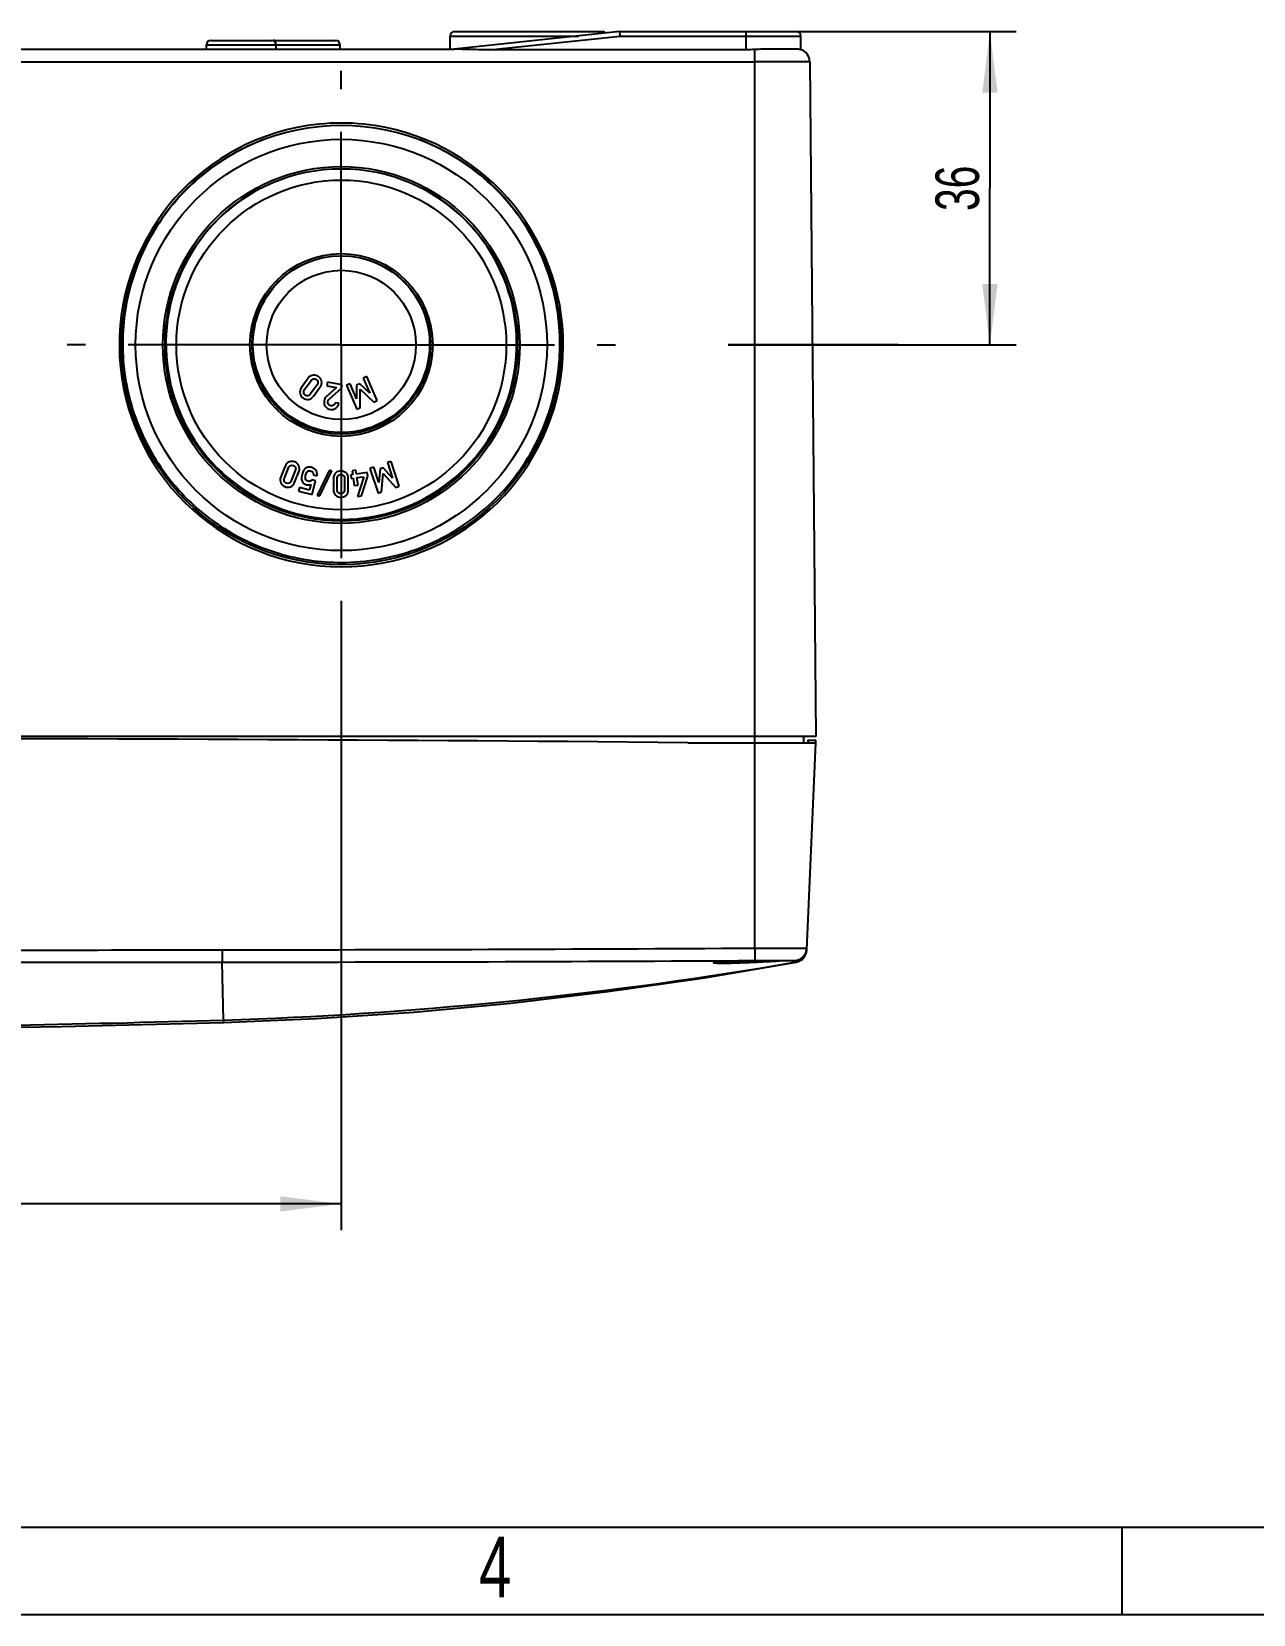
# Model space of a CAD drawing. Header units: millimetres. Extents: x 0 to 594, y 0 to 420.
# Drawn here: x 233.3 to 303.5, y 0 to 90.9 of the extents above; entities that cross this region are included whole.
import ezdxf

# ---------------------------------------------------------------- set-up
doc = ezdxf.new("R2010")
doc.units = ezdxf.units.MM
doc.header["$LTSCALE"] = 32.67
doc.linetypes.add('CENTER', pattern=[0.6, 0.375, -0.075, 0.075, -0.075])
doc.layers.get('0').update_dxf_attribs({"linetype": 'CONTINUOUS'})
for name, color, linetype in [('DECKEL_ABOX_DXF_CONTINUOUS_LINE', 7, 'CONTINUOUS'), ('KASTEN_ABOX_250-5201_DXF_AXIS', 7, 'CONTINUOUS'), ('KASTEN_ABOX_DXF_CONTINUOUS_LINE', 7, 'CONTINUOUS'), ('M-490-925-01-6274_DXF_DIMENSION', 7, 'CONTINUOUS'), ('M-490-925-01-6274_DXF_FORMAT', 7, 'CONTINUOUS')]:
    doc.layers.add(name, color=color, linetype=linetype)
doc.styles.get("Standard").update_dxf_attribs({"font": 'txt', "width": 0.7})
doc.styles.add('TEXTSTYLE_5', font='txt', dxfattribs={"width": 0.714286})
doc.dimstyles.new('DIMSTYLE_2', dxfattribs={"dimtxt": 2.5, "dimasz": 3.5, "dimexe": 1.5, "dimexo": 0, "dimtad": 1, "dimdec": 3, "dimlfac": 2, "dimdsep": 46, "dimtxsty": 'Standard', "dimblk": '_FILLED', "dimblk1": '_FILLED', "dimblk2": '_FILLED', "dimcen": 0.09, "dimclrt": 5, "dimadec": 3, "dimazin": 2, "dimtp": 0.3, "dimtm": 0.3, "dimtfac": 1, "dimtdec": 3, "dimtofl": 0, "dimtmove": 0, "dimatfit": 3, "dimldrblk": '_FILLED', "dimfxl": 1, "dimtolj": 1, "dimarcsym": 0})
doc.dimstyles.new('DIMSTYLE_3', dxfattribs={"dimtxt": 2.5, "dimasz": 3.5, "dimexe": 1.5, "dimexo": 0, "dimtad": 1, "dimdec": 3, "dimlfac": 2, "dimdsep": 46, "dimtxsty": 'Standard', "dimblk": '_FILLED', "dimblk1": '_FILLED', "dimblk2": '_FILLED', "dimcen": 0.09, "dimclrt": 5, "dimadec": 3, "dimazin": 2, "dimtp": 0.5, "dimtm": 0.5, "dimtfac": 1, "dimtdec": 3, "dimtofl": 0, "dimtmove": 0, "dimatfit": 3, "dimldrblk": '_FILLED', "dimfxl": 1, "dimtolj": 1, "dimarcsym": 0})

# ---------------------------------------------------------------- blocks, each defined once
blk = doc.blocks.new('_FILLED')
at = {"color": 0, "linetype": 'ByBlock'}
blk.add_solid([(0, 0), (-1, 0.125), (-1, -0.125)], dxfattribs=at)
blk = doc.blocks.new('*D8')
at = {"layer": 'M-490-925-01-6274_DXF_DIMENSION', "color": 2, "linetype": 'Continuous', "transparency": 16777216}
for p, q in [((277.274, 90.93), (289.88, 90.93)), ((288.38, 90.93), (288.38, 81.93)), ((288.38, 72.93), (288.38, 81.93)), ((273.336, 72.93), (289.88, 72.93))]:
    blk.add_line(p, q, dxfattribs=at)
at = {"layer": 'M-490-925-01-6274_DXF_DIMENSION', "color": 2, "linetype": 'Continuous', "transparency": 16777216, "xscale": 3.5, "yscale": 3.5, "zscale": 3.5}
for p, rotation in [((288.38, 90.93), 90), ((288.38, 72.93), 270)]:
    blk.add_blockref('_FILLED', p, dxfattribs=dict(at, rotation=rotation))
at = {"layer": 'M-490-925-01-6274_DXF_DIMENSION', "color": 5, "linetype": 'Continuous', "transparency": 16777216, "insert": (285.255, 81.93), "char_height": 2.5, "width": 5.625, "attachment_point": 2, "rotation": 90, "line_spacing_factor": 0.9}
blk.add_mtext('36', dxfattribs=at)
blk = doc.blocks.new('*D36')
at = {"layer": 'M-490-925-01-6274_DXF_DIMENSION', "color": 2, "linetype": 'Continuous', "transparency": 16777216}
for p, q in [((180.624, 57.18), (180.624, 22.08)), ((251.124, 57.18), (251.124, 22.08)), ((180.624, 23.58), (215.874, 23.58)), ((251.124, 23.58), (215.874, 23.58))]:
    blk.add_line(p, q, dxfattribs=at)
at = {"layer": 'M-490-925-01-6274_DXF_DIMENSION', "color": 2, "linetype": 'Continuous', "transparency": 16777216, "xscale": 3.5, "yscale": 3.5, "zscale": 3.5, "rotation": 180}
blk.add_blockref('_FILLED', (180.624, 23.58), dxfattribs=at)
at = {"layer": 'M-490-925-01-6274_DXF_DIMENSION', "color": 2, "linetype": 'Continuous', "transparency": 16777216, "xscale": 3.5, "yscale": 3.5, "zscale": 3.5}
blk.add_blockref('_FILLED', (251.124, 23.58), dxfattribs=at)
at = {"layer": 'M-490-925-01-6274_DXF_DIMENSION', "color": 5, "linetype": 'Continuous', "transparency": 16777216, "insert": (215.874, 26.705), "char_height": 2.5, "width": 7.23214, "attachment_point": 2, "line_spacing_factor": 0.9}
blk.add_mtext('141', dxfattribs=at)

msp = doc.modelspace()

# ---------------------------------------------------------------- linework, layer by layer
at = {"layer": 'DECKEL_ABOX_DXF_CONTINUOUS_LINE', "color": 7, "linetype": 'Continuous'}
for p, q in [((271.02414, 50.07964), (274.87414, 50.07964)), ((274.87414, 50.07964), (278.37414, 50.07964)), ((277.86491, 38.17792), (278.37414, 50.07964)), ((277.92414, 50.22964), (278.37985, 50.22964)), ((277.92414, 50.22964), (277.92414, 50.07964)), ((278.37414, 50.07964), (278.38056, 50.22964)), ((271.97984, 36.57807), (277.24987, 37.47153)), ((277.24299, 37.47626), (277.2491, 37.47205)), ((277.2491, 37.47205), (277.24986, 37.47153))]:
    msp.add_line(p, q, dxfattribs=at)
at = {"layer": 'DECKEL_ABOX_DXF_CONTINUOUS_LINE', "color": 9, "linetype": 'Continuous'}
for p, q in [((274.87414, 38.27935), (274.87414, 50.07964)), ((274.87414, 38.27935), (274.87854, 37.56167)), ((244.27539, 38.17551), (244.27627, 37.47008)), ((244.36377, 34.14602), (244.27627, 37.47008)), ((277.13897, 37.56172), (277.24528, 37.47461)), ((277.15508, 37.46115), (277.24299, 37.47626)), ((244.37414, 33.9982), (244.36377, 34.14602))]:
    msp.add_line(p, q, dxfattribs=at)
at = {"layer": 'DECKEL_ABOX_DXF_CONTINUOUS_LINE', "color": 7, "linetype": 'Continuous'}
for points in [[(277.85275, 38.07134), (277.86211, 38.13754), (277.86491, 38.17791)], [(244.37414, 33.9982), (249.69078, 34.22442), (255.28346, 34.60097), (260.86492, 35.11901), (266.43157, 35.77817), (271.97984, 36.57807)], [(219.02463, 33.58475), (225.4543, 33.62692), (235.04527, 33.76901), (244.37414, 33.9982)]]:
    msp.add_lwpolyline(points, dxfattribs=at)
for centre, radius, start, end in [((215.87414, -6032.84036), 6083.17, 89.480549528, 90.519450472), ((277.11994, 38.31147), 0.74999, 271.4534161, 357.5495617), ((277.11582, 38.2154), 0.75, 279.7621361, 357.5500001), ((277.11557, 38.20941), 0.75, 280.3151588, 357.55)]:
    msp.add_arc(centre, radius, start, end, dxfattribs=at)
at = {"layer": 'DECKEL_ABOX_DXF_CONTINUOUS_LINE', "color": 9, "linetype": 'Continuous'}
for centre, radius, start, end in [((237.26476, 6612.16064), 6573.98887, 270.061101277, 270.327787342), ((240.35729, 6459.59757), 6422.12869, 270.034963653, 270.307986918), ((236.85648, 272.23793), 238.21024, 271.8059986, 279.5272787), ((236.92236, 271.83426), 237.80123, 279.5277228, 279.7405162), ((215.87262, 968.07158), 934.36004, 270.19328536, 271.74737288)]:
    msp.add_arc(centre, radius, start, end, dxfattribs=at)
for points, knots in [([(274.87414, 38.27935), (275.0689, 38.28021), (275.45098, 38.2812), (276.00565, 38.28144), (276.51686, 38.2812), (276.90655, 38.28107), (277.182, 38.28111), (277.35656, 38.28121), (277.50714, 38.28129), (277.63254, 38.28146), (277.73091, 38.28121), (277.79679, 38.28151), (277.834, 38.28051), (277.85353, 38.28127), (277.86156, 38.27902), (277.86927, 38.28062), (277.86925, 38.27941)], [0, 0, 0, 0, 0.1950742, 0.3826969, 0.55556648, 0.70710665, 0.77301418, 0.83146888, 0.88192532, 0.9238839, 0.95694355, 0.98078625, 0.98916847, 0.99517076, 0.99878208, 1, 1, 1, 1]), ([(274.87854, 37.56167), (274.98343, 37.56227), (275.38244, 37.56385), (275.78145, 37.56359), (276.07557, 37.56341)], [0, 0, 0, 0, 0.26288547, 1, 1, 1, 1]), ([(276.07557, 37.56341), (276.22187, 37.56332), (276.42907, 37.56334), (276.68739, 37.56314), (276.84086, 37.56398), (276.96229, 37.5623), (277.05375, 37.5665), (277.10508, 37.55849), (277.13412, 37.56619), (277.13897, 37.56172)], [0, 0, 0, 0, 0.41272589, 0.58434654, 0.72912574, 0.84476723, 0.92936261, 0.98139542, 1, 1, 1, 1])]:
    msp.add_open_spline(points, degree=3, knots=knots, dxfattribs=at)
for points in [[(218.87414, 38.15901), (227.34123, 38.16005), (235.80831, 38.16544), (244.27539, 38.17551)], [(218.90497, 37.45755), (227.36207, 37.45832), (235.81917, 37.46225), (244.27627, 37.47008)]]:
    msp.add_open_spline(points, degree=3, dxfattribs=at)
at = {"layer": 'DECKEL_ABOX_DXF_CONTINUOUS_LINE', "color": 7, "linetype": 'Continuous'}
for points, knots in [([(272.49914, 37.42911), (272.49914, 37.43525), (272.52763, 37.44305), (272.56663, 37.4526), (272.64518, 37.46296), (272.74625, 37.4735), (272.87599, 37.4838), (273.09426, 37.49761), (273.41491, 37.51178), (273.84085, 37.52406), (274.30151, 37.53229), (274.76687, 37.53713), (275.07531, 37.53882), (275.22518, 37.53938)], [0, 0, 0, 0, 0.00673733, 0.02382414, 0.05153531, 0.08950761, 0.13713389, 0.19370829, 0.32984545, 0.48919674, 0.66146834, 0.83549959, 1, 1, 1, 1]), ([(276.24914, 37.53281), (276.24914, 37.52966), (276.23031, 37.53121), (276.20966, 37.52495), (276.16147, 37.5232), (276.1012, 37.51802), (276.02215, 37.5133), (275.88693, 37.50498), (275.68283, 37.49353), (275.40249, 37.47838), (275.08262, 37.46195), (274.73558, 37.44518), (274.25744, 37.42403), (273.78827, 37.40691), (273.34621, 37.39699), (273.06541, 37.39425), (272.83539, 37.39593), (272.67835, 37.40128), (272.58604, 37.40804), (272.5396, 37.41397), (272.51516, 37.41877), (272.49914, 37.42522), (272.49914, 37.42911)], [0, 0, 0, 0, 0.00251366, 0.00975529, 0.02169271, 0.03824522, 0.05923746, 0.08445386, 0.14661142, 0.22229997, 0.30863636, 0.40228766, 0.4996744, 0.69072467, 0.77704951, 0.8527004, 0.914798, 0.96095393, 0.97750941, 0.98949804, 0.99689927, 1, 1, 1, 1]), ([(275.22518, 37.53938), (275.36571, 37.53991), (275.56516, 37.54038), (275.8143, 37.5403), (275.96282, 37.54), (276.0809, 37.53914), (276.16051, 37.53842), (276.20601, 37.53674), (276.22966, 37.5364), (276.24003, 37.53415), (276.24914, 37.53438), (276.24914, 37.53281)], [0, 0, 0, 0, 0.41156284, 0.5840607, 0.72983199, 0.84617027, 0.93090442, 0.96085246, 0.98237633, 0.9954055, 1, 1, 1, 1])]:
    msp.add_open_spline(points, degree=3, knots=knots, dxfattribs=at)
at = {"layer": 'KASTEN_ABOX_250-5201_DXF_AXIS', "color": 7, "linetype": 'CENTER'}
for p, q in [((251.12414, 72.92964), (251.12414, 88.67964)), ((251.12414, 72.92964), (235.37414, 72.92964)), ((251.12414, 72.92964), (266.87414, 72.92964)), ((251.12414, 72.92964), (251.12414, 57.17964)), ((283.11152, 72.92964), (273.33638, 72.92964))]:
    msp.add_line(p, q, dxfattribs=at)
at = {"layer": 'KASTEN_ABOX_DXF_CONTINUOUS_LINE', "color": 7, "linetype": 'Continuous'}
for p, q in [((243.37414, 89.92964), (243.37414, 90.17964)), ((243.62414, 90.42964), (247.12414, 90.42964)), ((247.29914, 90.42964), (250.79914, 90.42964)), ((247.37414, 89.92964), (247.37414, 90.17964)), ((251.04914, 89.92964), (251.04914, 90.17964)), ((257.37414, 89.92964), (257.37414, 90.67964)), ((267.12414, 90.92964), (257.60978, 89.92964)), ((257.62414, 90.92964), (266.12414, 90.92964)), ((267.12414, 90.92964), (277.27414, 90.92964)), ((267.13724, 90.67964), (267.12414, 90.92964)), ((277.52414, 89.89081), (277.52414, 90.67964)), ((174.13584, 89.92964), (257.61245, 89.92964)), ((274.37414, 89.89081), (259.63203, 89.89081)), ((278.03592, 89.18618), (278.37414, 50.42964)), ((278.03592, 89.18618), (278.37414, 50.42964)), ((247.51462, 60.96399), (247.5342, 60.95813)), ((278.37414, 50.42964), (153.37414, 50.42964)), ((277.67414, 50.42964), (277.67414, 50.07964))]:
    msp.add_line(p, q, dxfattribs=at)
at = {"layer": 'KASTEN_ABOX_DXF_CONTINUOUS_LINE', "color": 9, "linetype": 'Continuous'}
for p, q in [((243.37414, 90.17964), (247.37414, 90.17964)), ((247.37414, 90.17964), (251.04914, 90.17964)), ((257.37414, 90.67964), (264.74555, 90.67964)), ((259.63203, 89.89081), (267.13724, 90.67964)), ((267.13724, 90.67964), (277.52414, 90.67964)), ((274.37414, 89.89081), (274.37414, 90.92964)), ((216.28592, 89.18618), (274.87414, 89.18618)), ((274.87414, 50.42964), (274.87414, 89.90296)), ((278.03592, 89.18618), (274.87414, 89.18618)), ((274.87414, 50.07964), (274.87414, 50.42964))]:
    msp.add_line(p, q, dxfattribs=at)
at = {"layer": 'KASTEN_ABOX_DXF_CONTINUOUS_LINE', "color": 2, "linetype": 'Continuous'}
for p, q in [((249.21865, 71.01467), (248.83181, 70.47804)), ((252.59789, 71.11413), (252.38887, 71.02466)), ((252.38887, 71.02466), (252.75688, 70.16492)), ((253.18775, 69.73609), (252.59789, 71.11413)), ((249.01346, 70.36232), (249.38586, 70.87892)), ((249.72803, 70.63225), (249.35563, 70.11566)), ((249.52283, 69.9799), (249.90967, 70.51653)), ((250.84914, 70.47781), (250.27108, 69.96341)), ((250.32167, 70.78566), (250.2854, 70.57476)), ((250.2854, 70.57476), (250.84914, 70.47781)), ((251.16424, 70.64075), (250.32167, 70.78566)), ((250.4278, 69.81849), (251.13006, 70.44202)), ((251.13006, 70.44202), (251.16424, 70.64075)), ((251.62939, 70.69957), (251.42037, 70.6101)), ((251.42037, 70.6101), (252.01023, 69.23206)), ((252.00118, 69.84145), (251.62939, 70.69957)), ((252.00585, 70.62794), (252.00118, 69.84145)), ((252.17988, 70.70243), (252.00585, 70.62794)), ((252.75688, 70.16492), (252.17988, 70.70243)), ((252.2079, 69.31667), (252.21013, 70.38077)), ((252.21013, 70.38077), (252.99008, 69.65148)), ((250.98115, 69.57614), (250.76924, 69.61258)), ((252.01023, 69.23206), (252.2079, 69.31667)), ((252.99008, 69.65148), (253.18775, 69.73609)), ((247.89361, 65.96267), (247.64904, 65.34802)), ((247.8534, 65.27999), (248.08884, 65.8717)), ((248.48076, 65.71576), (248.24532, 65.12405)), ((248.44054, 65.03308), (248.68511, 65.64773)), ((249.52437, 65.47078), (249.73327, 65.41984)), ((250.41717, 65.72564), (249.73342, 64.27296)), ((249.89682, 64.25306), (250.58057, 65.70574)), ((250.58057, 65.70574), (250.41717, 65.72564)), ((251.78348, 65.47889), (251.66423, 65.46252)), ((251.96628, 65.72829), (251.75326, 65.69905)), ((251.75326, 65.69905), (251.78348, 65.47889)), ((251.99651, 65.50813), (251.96628, 65.72829)), ((252.61621, 65.5932), (251.99651, 65.50813)), ((252.64377, 65.39241), (252.61621, 65.5932)), ((252.98628, 65.91176), (252.77019, 65.84104)), ((252.77019, 65.84104), (253.23643, 64.41642)), ((253.28107, 65.02424), (252.98628, 65.91176)), ((253.35497, 65.80726), (253.28107, 65.02424)), ((253.53488, 65.86614), (253.35497, 65.80726)), ((253.44078, 64.4833), (253.53669, 65.54306)), ((254.06231, 65.27992), (253.53488, 65.86614)), ((253.53669, 65.54306), (254.2494, 64.74794)), ((253.98752, 66.23944), (253.77143, 66.16872)), ((253.77143, 66.16872), (254.06231, 65.27992)), ((254.45376, 64.81482), (253.98752, 66.23944)), ((248.71567, 64.734), (248.66473, 64.5251)), ((249.29439, 64.59286), (248.71567, 64.734)), ((249.37458, 64.9217), (249.29439, 64.59286)), ((249.63243, 65.12356), (249.43552, 65.17158)), ((249.44035, 64.33595), (249.63243, 65.12356)), ((250.67468, 65.26329), (250.67265, 64.60177)), ((250.8877, 64.61345), (250.88966, 65.25028)), ((251.31147, 65.24898), (251.30951, 64.61216)), ((251.52449, 64.59915), (251.52653, 65.26067)), ((251.66423, 65.46252), (251.6918, 65.26173)), ((251.6918, 65.26173), (251.81105, 65.2781)), ((251.81105, 65.2781), (251.86981, 64.85001)), ((251.86981, 64.85001), (252.08284, 64.87926)), ((252.02407, 65.30734), (252.41138, 65.36051)), ((252.08284, 64.87926), (252.02407, 65.30734)), ((252.41138, 65.36051), (252.05497, 64.22743)), ((252.29245, 64.26003), (252.64377, 65.39241)), ((254.2494, 64.74794), (254.45376, 64.81482)), ((248.66473, 64.5251), (249.44035, 64.33595)), ((249.73342, 64.27296), (249.89682, 64.25306)), ((252.05497, 64.22743), (252.29245, 64.26003)), ((253.23643, 64.41642), (253.44078, 64.4833))]:
    msp.add_line(p, q, dxfattribs=at)
at = {"layer": 'KASTEN_ABOX_DXF_CONTINUOUS_LINE', "color": 7, "linetype": 'Continuous'}
for radius in [12.625, 11.81558, 10.25, 10.125, 9.47252, 5.25, 5.125, 4.2885]:
    msp.add_circle((251.12414, 72.92964), radius, dxfattribs=at)
for centre, radius, start, end in [((243.62414, 90.17964), 0.25, 90, 180), ((247.12414, 90.17964), 0.25, 0, 90), ((247.29914, 90.17964), 0.25, 90, 110.6710576), ((250.79914, 90.17964), 0.25, 0, 90), ((257.62414, 90.67964), 0.25, 90, 180), ((266.12414, 90.67964), 0.25, 41.4344599, 90), ((277.27414, 90.67964), 0.25, 0, 90), ((277.28595, 89.17964), 0.75, 0.5, 74.6719445), ((251.12521, 72.87648), 12.80316, 90.0047843, 101.5401061), ((251.12307, 72.87648), 12.80316, 78.4598915, 89.9952157), ((251.12414, 72.92964), 12.75, 101.5831847, 78.4168129), ((251.12401, 72.98037), 10.07136, 117.4716387, 62.5282638), ((251.13365, 73.0577), 12.62361, 253.4330364, 269.9568615)]:
    msp.add_arc(centre, radius, start, end, dxfattribs=at)
for points, knots in [([(259.63203, 89.89081), (259.2891, 89.89081), (258.77544, 89.89404), (258.17776, 89.91005), (257.8475, 89.91968), (257.68794, 89.92964), (257.61245, 89.92964)], [0, 0, 0, 0, 0.50928561, 0.7627746, 0.88788164, 1, 1, 1, 1]), ([(277.48421, 89.90296), (277.44662, 89.91326), (277.34394, 89.92119), (277.15657, 89.9274), (276.90067, 89.9287), (276.44351, 89.92938), (275.76091, 89.92792), (275.18502, 89.91666), (274.87414, 89.90296)], [0, 0, 0, 0, 0.04477445, 0.11725243, 0.21592792, 0.33846952, 0.64253325, 1, 1, 1, 1]), ([(246.65551, 84.73117), (245.44506, 84.26803), (243.15085, 82.95995), (240.48757, 80.04505), (238.83988, 76.45412), (238.37008, 72.53178), (239.12189, 68.65365), (241.0246, 65.19095), (243.89132, 62.47681), (246.27353, 61.33643), (247.51462, 60.96399)], [0, 0, 0, 0, 0.12501985, 0.25002096, 0.37501734, 0.50001327, 0.62500955, 0.75000635, 0.87500475, 1, 1, 1, 1]), ([(251.12414, 60.43409), (252.57047, 60.43409), (255.48793, 60.94392), (259.32357, 63.14694), (262.18576, 66.52503), (263.72618, 70.67509), (263.76323, 75.10173), (262.2902, 79.27694), (259.48948, 82.70145), (256.94377, 84.21425), (255.59278, 84.73117)], [0, 0, 0, 0, 0.12500188, 0.24999905, 0.3749958, 0.49999154, 0.62498704, 0.7499832, 0.87498276, 1, 1, 1, 1]), ([(251.12414, 67.89827), (250.52711, 67.89827), (249.32245, 68.11342), (247.74821, 69.04131), (246.5922, 70.45882), (246.00084, 72.18945), (246.04737, 74.01746), (246.72573, 75.71661), (247.95219, 77.07034), (249.03406, 77.64185), (249.6036, 77.82167)], [0, 0, 0, 0, 0.12500636, 0.24999578, 0.37499096, 0.49998518, 0.62497927, 0.74997159, 0.87494507, 1, 1, 1, 1]), ([(252.64469, 77.82167), (253.21423, 77.64185), (254.29609, 77.07034), (255.52256, 75.71661), (256.20092, 74.01746), (256.24745, 72.18945), (255.65608, 70.45881), (254.50007, 69.04131), (252.92584, 68.11342), (251.72117, 67.89827), (251.12414, 67.89827)], [0, 0, 0, 0, 0.12505492, 0.2500284, 0.37502074, 0.50001483, 0.62500905, 0.75000423, 0.87499365, 1, 1, 1, 1])]:
    msp.add_open_spline(points, degree=3, knots=knots, dxfattribs=at)
msp.add_open_spline([(274.87414, 89.90296), (274.70759, 89.89562), (274.54086, 89.89081), (274.37414, 89.89081)], degree=3, dxfattribs=at)
at = {"layer": 'KASTEN_ABOX_DXF_CONTINUOUS_LINE', "color": 2, "linetype": 'Continuous'}
for points in [[(249.51111, 71.19737), (249.39773, 71.18743), (249.29927, 71.1265), (249.21865, 71.01467)], [(249.38586, 70.87892), (249.42857, 70.93817), (249.47752, 70.97264), (249.5327, 70.98233)], [(249.81624, 71.11528), (249.72694, 71.17965), (249.62517, 71.20736), (249.51111, 71.19737)], [(249.5327, 70.98233), (249.58787, 70.99201), (249.6402, 70.97839), (249.69111, 70.94169)], [(249.69111, 70.94169), (249.74285, 70.90439), (249.77315, 70.85845), (249.78093, 70.8037)], [(249.9914, 70.85114), (249.96483, 70.96251), (249.90638, 71.05031), (249.81624, 71.11528)], [(248.83181, 70.47804), (248.7512, 70.36621), (248.72511, 70.25438), (248.7513, 70.14292)], [(248.7513, 70.14292), (248.77748, 70.03147), (248.83534, 69.94283), (248.92464, 69.87846)], [(248.96271, 70.19121), (248.95471, 70.2474), (248.97134, 70.3039), (249.01346, 70.36232)], [(249.05038, 70.05288), (248.99947, 70.08958), (248.97061, 70.13575), (248.96271, 70.19121)], [(249.21023, 70.01246), (249.15588, 70.00219), (249.10212, 70.01558), (249.05038, 70.05288)], [(249.35563, 70.11566), (249.31351, 70.05724), (249.266, 70.023), (249.21023, 70.01246)], [(249.78093, 70.8037), (249.78881, 70.74824), (249.77074, 70.69151), (249.72803, 70.63225)], [(249.90967, 70.51653), (249.99029, 70.62836), (250.01781, 70.74042), (249.9914, 70.85114)], [(248.92464, 69.87846), (249.01477, 69.81348), (249.11715, 69.78661), (249.23117, 69.79699)], [(249.23117, 69.79699), (249.34519, 69.80738), (249.44221, 69.86807), (249.52283, 69.9799)], [(250.13823, 69.71901), (250.11818, 69.60241), (250.14266, 69.4959), (250.21049, 69.39863)], [(250.27108, 69.96341), (250.19972, 69.90052), (250.15549, 69.81939), (250.13823, 69.71901)], [(250.21049, 69.39863), (250.27832, 69.30137), (250.37357, 69.24218), (250.49626, 69.22108)], [(250.37894, 69.52834), (250.35011, 69.57923), (250.34006, 69.63002), (250.34878, 69.68072)], [(250.34878, 69.68072), (250.35261, 69.70302), (250.36068, 69.72564), (250.3711, 69.74776)], [(250.3711, 69.74776), (250.38206, 69.77103), (250.40041, 69.79417), (250.4278, 69.81849)], [(250.51648, 69.43578), (250.45362, 69.4466), (250.40777, 69.47745), (250.37894, 69.52834)], [(250.49626, 69.22108), (250.60779, 69.2019), (250.71126, 69.22691), (250.8065, 69.29509)], [(250.67445, 69.46812), (250.62727, 69.43657), (250.57427, 69.42585), (250.51648, 69.43578)], [(250.76924, 69.61258), (250.75385, 69.54737), (250.72164, 69.49967), (250.67445, 69.46812)], [(250.8065, 69.29509), (250.90174, 69.36326), (250.96057, 69.45649), (250.98115, 69.57614)], [(248.1328, 66.21107), (248.02524, 66.17382), (247.94458, 66.09076), (247.89361, 65.96267)], [(248.08884, 65.8717), (248.11584, 65.93957), (248.15492, 65.98492), (248.20608, 66.00775)], [(248.44873, 66.20573), (248.34645, 66.24643), (248.24099, 66.24853), (248.1328, 66.21107)], [(248.20608, 66.00775), (248.25724, 66.03058), (248.31131, 66.0301), (248.36962, 66.0069)], [(248.36962, 66.0069), (248.42888, 65.98332), (248.46945, 65.94614), (248.49033, 65.89493)], [(248.68292, 65.99217), (248.63005, 66.09372), (248.55197, 66.16465), (248.44873, 66.20573)], [(248.49033, 65.89493), (248.51148, 65.84305), (248.50777, 65.78363), (248.48076, 65.71576)], [(248.68511, 65.64773), (248.73608, 65.77583), (248.73549, 65.89122), (248.68292, 65.99217)], [(248.87072, 65.4957), (248.84147, 65.37576), (248.8305, 65.28736), (248.83606, 65.232)], [(248.94609, 65.70923), (248.9204, 65.66467), (248.89461, 65.59365), (248.87072, 65.4957)], [(249.04613, 65.82341), (249.00525, 65.79117), (248.97178, 65.75379), (248.94609, 65.70923)], [(249.19763, 65.89925), (249.13599, 65.88), (249.08524, 65.85426), (249.04613, 65.82341)], [(249.07572, 65.42876), (249.09254, 65.49773), (249.11835, 65.5645), (249.15285, 65.63009)], [(249.15285, 65.63009), (249.18746, 65.6959), (249.25496, 65.7165), (249.35691, 65.69164)], [(249.39962, 65.90149), (249.32765, 65.91904), (249.25978, 65.91865), (249.19763, 65.89925)], [(249.35691, 65.69164), (249.47186, 65.66361), (249.52817, 65.59057), (249.52437, 65.47078)], [(249.65049, 65.74842), (249.57746, 65.82741), (249.49357, 65.87858), (249.39962, 65.90149)], [(249.73327, 65.41984), (249.75143, 65.55943), (249.7241, 65.66881), (249.65049, 65.74842)], [(250.80606, 65.58211), (250.71967, 65.50801), (250.6751, 65.40115), (250.67468, 65.26329)], [(251.10193, 65.69305), (250.99185, 65.69338), (250.89297, 65.65665), (250.80606, 65.58211)], [(250.94882, 65.41985), (250.98804, 65.45986), (251.03851, 65.47925), (251.10127, 65.47906)], [(251.10127, 65.47906), (251.16506, 65.47886), (251.21644, 65.45915), (251.25465, 65.41917)], [(251.39813, 65.58029), (251.31169, 65.65536), (251.21304, 65.6927), (251.10193, 65.69305)], [(251.52653, 65.26067), (251.52695, 65.39853), (251.48407, 65.50566), (251.39813, 65.58029)], [(247.64904, 65.34802), (247.59808, 65.21992), (247.60001, 65.10511), (247.65254, 65.00338)], [(247.65254, 65.00338), (247.70507, 64.90165), (247.78276, 64.82976), (247.88504, 64.78907)], [(247.84583, 65.10168), (247.82439, 65.15423), (247.82677, 65.21308), (247.8534, 65.27999)], [(247.96454, 64.98885), (247.90623, 65.01205), (247.86699, 65.04981), (247.84583, 65.10168)], [(247.88504, 64.78907), (247.98828, 64.74799), (248.09412, 64.74684), (248.20219, 64.78467)], [(248.12942, 64.98856), (248.07921, 64.96537), (248.02381, 64.96527), (247.96454, 64.98885)], [(248.24532, 65.12405), (248.2187, 65.05713), (248.18095, 65.01236), (248.12942, 64.98856)], [(248.20219, 64.78467), (248.31025, 64.82251), (248.38957, 64.90499), (248.44054, 65.03308)], [(248.83606, 65.232), (248.84162, 65.17664), (248.85915, 65.12259), (248.88902, 65.06921)], [(248.88902, 65.06921), (248.90857, 65.03429), (248.93846, 65.00053), (248.97936, 64.96769)], [(248.97936, 64.96769), (249.01993, 64.93513), (249.06722, 64.91194), (249.1222, 64.89854)], [(249.06838, 65.21802), (249.05388, 65.27842), (249.05622, 65.3488), (249.07572, 65.42876)], [(249.21812, 65.09647), (249.13216, 65.11743), (249.08277, 65.15807), (249.06838, 65.21802)], [(249.1222, 64.89854), (249.21115, 64.87684), (249.2957, 64.88482), (249.37458, 64.9217)], [(249.43552, 65.17158), (249.37204, 65.10235), (249.29908, 65.07672), (249.21812, 65.09647)], [(250.67265, 64.60177), (250.67222, 64.46391), (250.71613, 64.35781), (250.80232, 64.28244)], [(250.94608, 64.44479), (250.90686, 64.48582), (250.88748, 64.54144), (250.8877, 64.61345)], [(250.88966, 65.25028), (250.88988, 65.32333), (250.90961, 65.37985), (250.94882, 65.41985)], [(251.30951, 64.61216), (251.30929, 64.54014), (251.2906, 64.48464), (251.25139, 64.4436)], [(251.25465, 65.41917), (251.29335, 65.37867), (251.31169, 65.32203), (251.31147, 65.24898)], [(251.39388, 64.28062), (251.48053, 64.35546), (251.52407, 64.46129), (251.52449, 64.59915)], [(250.80232, 64.28244), (250.88851, 64.20707), (250.98716, 64.1687), (251.09724, 64.16836)], [(251.0979, 64.38338), (251.03515, 64.38357), (250.9848, 64.40431), (250.94608, 64.44479)], [(251.09724, 64.16836), (251.20835, 64.16802), (251.30723, 64.20578), (251.39388, 64.28062)], [(251.25139, 64.4436), (251.21319, 64.4036), (251.16169, 64.38319), (251.0979, 64.38338)]]:
    msp.add_open_spline(points, degree=3, dxfattribs=at)
at = {"layer": 'M-490-925-01-6274_DXF_FORMAT', "color": 7, "linetype": 'Continuous'}
msp.add_line((5, 5), (589, 5), dxfattribs=at)
at = {"layer": 'M-490-925-01-6274_DXF_FORMAT', "color": 2, "linetype": 'Continuous'}
for p, q in [((295.95073, 4.99999), (295.95073, -0.00001)), ((0, 0), (594, 0))]:
    msp.add_line(p, q, dxfattribs=at)

# ---------------------------------------------------------------- texts
at = {"layer": 'M-490-925-01-6274_DXF_FORMAT', "color": 5, "linetype": 'Continuous', "insert": (259.04073, 4.46315), "char_height": 3.493164, "width": 4.1169433, "attachment_point": 1, "line_spacing_factor": 0.9, "style": 'TEXTSTYLE_5'}
msp.add_mtext('\\Q0.000018724;4', dxfattribs=at)

# ---------------------------------------------------------------- dimensions: what is measured, and where the dimension line sits
at = {"layer": 'M-490-925-01-6274_DXF_DIMENSION', "color": 2, "linetype": 'Continuous'}
dim = msp.add_linear_dim(base=(288.37985, 90.92964), p1=(273.33638, 72.92964), p2=(277.27414, 90.92964), angle=90, dimstyle='DIMSTYLE_2', dxfattribs=at)
dim.commit()
dim.dimension.update_dxf_attribs({"geometry": '*D8', "text_midpoint": (288.37985, 81.57249), "dimtype": 160})
dim = msp.add_linear_dim(base=(251.12414, 23.57964), p1=(180.62414, 57.17964), p2=(251.12414, 57.17964), dimstyle='DIMSTYLE_3', dxfattribs=at)
dim.commit()
dim.dimension.update_dxf_attribs({"geometry": '*D36', "text_midpoint": (215.517, 23.57964), "dimtype": 160})

doc.saveas('drawing.dxf')
